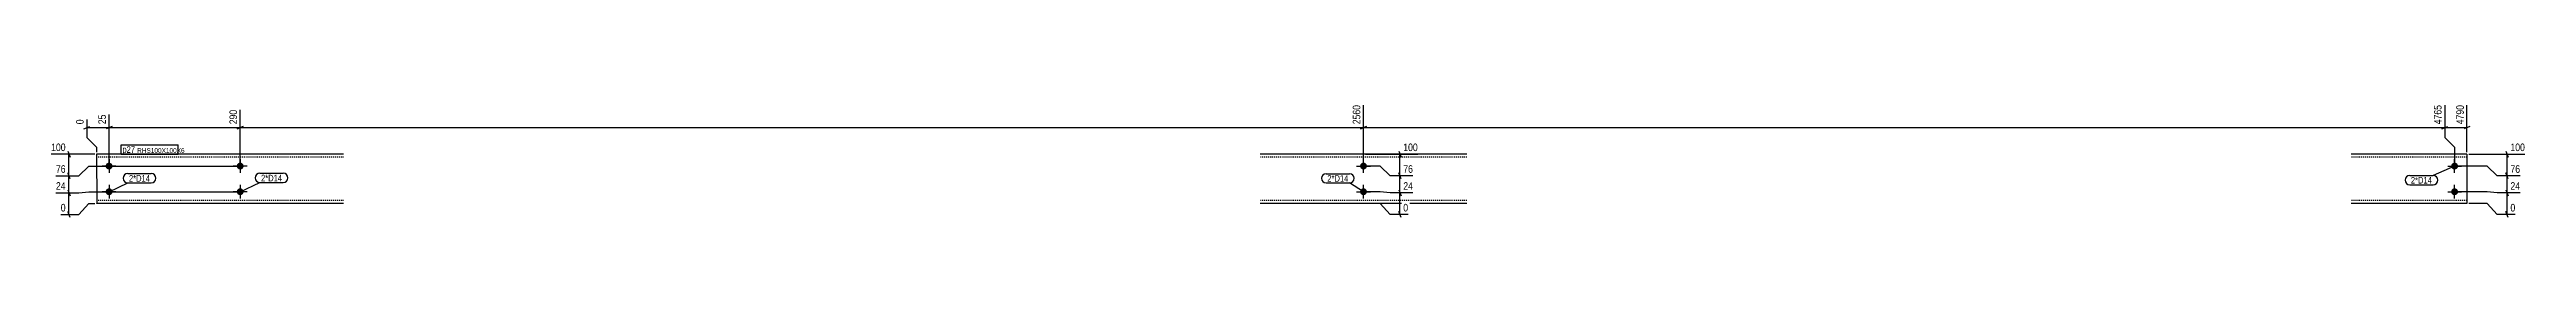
# Model space of a CAD drawing. Header units: millimetres. Extents: x 9 to 16016, y 12 to 243.
# Drawn here: x 9 to 5014, y 12 to 243 of the extents above; entities that cross this region are included whole.
import ezdxf

# ---------------------------------------------------------------- set-up
doc = ezdxf.new("R2010")
doc.units = ezdxf.units.MM
doc.linetypes.add('DXK_LINE_DOT2', pattern=[3.9198, 1.9599, -1.9599])
for name, color, linetype in [('MÅLSÆTNING', 7, 'Continuous'), ('STÅL', 7, 'Continuous'), ('TEKST', 7, 'Continuous')]:
    doc.layers.add(name, color=color, linetype=linetype)
doc.styles.add('Arial Narrow', font='ARIALN.TTF', dxfattribs={"height": 0.2})

msp = doc.modelspace()

# ---------------------------------------------------------------- hatches: boundary and pattern name
at = {"layer": 'STÅL', "linetype": 'Continuous'}
for points in [[(129.1, 109.4, -1), (129.1, 123.4, -1)], [(394.1, 109.4, -1), (394.1, 123.4, -1)], [(2664.1, 123.4, -1), (2664.1, 109.4, -1)], [(4869.1, 123.4, -1), (4869.1, 109.4, -1)], [(129.1, 57.4, -1), (129.1, 71.4, -1)], [(394.1, 57.4, -1), (394.1, 71.4, -1)], [(2664.1, 71.4, -1), (2664.1, 57.4, -1)], [(4869.1, 71.4, -1), (4869.1, 57.4, -1)]]:
    msp.add_hatch(color=3, dxfattribs=at).paths.add_polyline_path(points)

# ---------------------------------------------------------------- linework, layer by layer
at = {"layer": 'MÅLSÆTNING', "color": 7, "linetype": 'Continuous'}
for p, q in [((84, 211), (84, 174.4)), ((129.1, 120.4), (129.1, 220.7)), ((394.1, 120.4), (394.1, 230.5)), ((394.1, 120.4), (394.1, 230.5)), ((2664.1, 120.4), (2664.1, 240.2)), ((2664.1, 120.4), (2664.1, 240.2)), ((4849.1, 240.2), (4849.1, 174.4)), ((4894.1, 144.4), (4894.1, 240.2)), ((78, 192), (90.1, 196.8)), ((84, 194.4), (129.1, 194.4)), ((84, 174.4), (104, 154.4)), ((104, 154.4), (104, 144.4)), ((135.1, 196.8), (123.1, 192)), ((400.1, 196.8), (388.1, 192)), ((388.1, 192), (400.1, 196.8)), ((394.1, 194.4), (2664.1, 194.4)), ((2670.1, 196.8), (2658.1, 192)), ((2658.1, 192), (2670.1, 196.8)), ((4843.1, 192), (4855.1, 196.8)), ((4849.1, 194.4), (4894.1, 194.4)), ((4849.1, 174.4), (4869.1, 154.4)), ((4869.1, 154.4), (4869.1, 120.4)), ((4869.1, 154.4), (4869.1, 120.4)), ((4900.1, 196.8), (4888.1, 192)), ((100, 140.4), (12, 140.4)), ((45.6, 146.4), (50.5, 134.4)), ((50.5, 90.4), (45.6, 102.4)), ((50.5, 90.4), (45.6, 102.4)), ((48, 96.4), (48, 140.4)), ((68, 96.4), (88, 116.4)), ((68, 96.4), (88, 116.4)), ((88, 116.4), (390.1, 116.4)), ((88, 116.4), (390.1, 116.4)), ((2697.7, 116.4), (2668.1, 116.4)), ((2697.7, 116.4), (2668.1, 116.4)), ((2717.7, 96.4), (2697.7, 116.4)), ((2740.1, 90.4), (2735.3, 102.4)), ((4935.1, 116.4), (4873.1, 116.4)), ((4935.1, 116.4), (4873.1, 116.4)), ((4898.1, 140.4), (5011.1, 140.4)), ((4955.1, 96.4), (4935.1, 116.4)), ((4955.1, 96.4), (4935.1, 116.4)), ((4972.7, 146.4), (4977.5, 134.4)), ((4977.5, 90.4), (4972.7, 102.4)), ((4977.5, 90.4), (4972.7, 102.4)), ((4975.1, 96.4), (4975.1, 140.4)), ((21.7, 96.4), (68, 96.4)), ((21.7, 96.4), (68, 96.4)), ((21.7, 62), (68, 62)), ((21.7, 62), (68, 62)), ((45.6, 68), (50.5, 56)), ((45.6, 68), (50.5, 56)), ((48, 62), (48, 96.4)), ((48, 18), (48, 62)), ((68, 62), (88, 64.4)), ((68, 62), (88, 64.4)), ((88, 64.4), (390.1, 64.4)), ((88, 64.4), (390.1, 64.4)), ((2697.7, 64.4), (2668.1, 64.4)), ((2697.7, 64.4), (2668.1, 64.4)), ((2717.7, 62), (2697.7, 64.4)), ((2717.7, 62), (2697.7, 64.4)), ((2764, 96.4), (2717.7, 96.4)), ((2764, 62), (2717.7, 62)), ((2764, 62), (2717.7, 62)), ((2735.3, 68), (2740.1, 56)), ((2735.3, 68), (2740.1, 56)), ((2737.7, 62), (2737.7, 96.4)), ((2737.7, 18), (2737.7, 62)), ((4935.1, 64.4), (4873.1, 64.4)), ((4935.1, 64.4), (4873.1, 64.4)), ((4955.1, 62), (4935.1, 64.4)), ((4955.1, 62), (4935.1, 64.4)), ((5001.4, 96.4), (4955.1, 96.4)), ((5001.4, 96.4), (4955.1, 96.4)), ((5001.4, 62), (4955.1, 62)), ((5001.4, 62), (4955.1, 62)), ((4972.7, 68), (4977.5, 56)), ((4972.7, 68), (4977.5, 56)), ((4975.1, 62), (4975.1, 96.4)), ((4975.1, 18), (4975.1, 62)), ((31.5, 18), (68, 18)), ((50.5, 12), (45.6, 24)), ((68, 18), (88, 40.4)), ((88, 40.4), (100.1, 40.4)), ((2697.7, 40.4), (2668.1, 40.4)), ((2717.7, 18), (2697.7, 40.4)), ((2754.3, 18), (2717.7, 18)), ((2740.1, 12), (2735.3, 24)), ((4935.1, 40.4), (4898.1, 40.4)), ((4955.1, 18), (4935.1, 40.4)), ((4991.6, 18), (4955.1, 18)), ((4977.5, 12), (4972.7, 24))]:
    msp.add_line(p, q, dxfattribs=at)
at = {"layer": 'STÅL', "color": 2, "linetype": 'Continuous'}
for p, q in [((603.1, 140.4), (104, 140.4)), ((104, 140.4), (104.1, 41.3)), ((2873.1, 140.4), (2455.1, 140.4)), ((4894.1, 140.4), (4660.1, 140.4)), ((4894.1, 140.4), (4894.1, 139.5)), ((4894.1, 139.5), (4894.1, 136.9)), ((4894.1, 136.9), (4894.1, 40.4)), ((104.1, 40.4), (104.1, 41.3)), ((603.1, 40.4), (104.1, 40.4)), ((2873.1, 40.4), (2455.1, 40.4)), ((4894.1, 40.4), (4660.1, 40.4))]:
    msp.add_line(p, q, dxfattribs=at)
at = {"layer": 'STÅL', "color": 7, "linetype": 'DXK_LINE_DOT2'}
for p, q in [((603.1, 134.4), (104.1, 134.4)), ((2873.1, 134.4), (2455.1, 134.4)), ((4894.1, 134.4), (4660.1, 134.4)), ((104.1, 46.4), (104.1, 46.9)), ((603.1, 46.4), (104.1, 46.4)), ((2873.1, 46.4), (2455.1, 46.4)), ((4894.1, 46.4), (4660.1, 46.4)), ((4894.1, 46.4), (4894.1, 46.9))]:
    msp.add_line(p, q, dxfattribs=at)
at = {"layer": 'STÅL', "color": 3, "linetype": 'Continuous'}
for p, q in [((143.1, 116.4), (115.1, 116.4)), ((129.1, 130.4), (129.1, 102.4)), ((408.1, 116.4), (380.1, 116.4)), ((394.1, 130.4), (394.1, 102.4)), ((2650.1, 116.4), (2678.1, 116.4)), ((2664.1, 102.4), (2664.1, 130.4)), ((4855.1, 116.4), (4883.1, 116.4)), ((4869.1, 102.4), (4869.1, 130.4)), ((143.1, 64.4), (115.1, 64.4)), ((129.1, 78.4), (129.1, 50.4)), ((408.1, 64.4), (380.1, 64.4)), ((394.1, 78.4), (394.1, 50.4)), ((2650.1, 64.4), (2678.1, 64.4)), ((2664.1, 50.4), (2664.1, 78.4)), ((4855.1, 64.4), (4883.1, 64.4)), ((4869.1, 50.4), (4869.1, 78.4))]:
    msp.add_line(p, q, dxfattribs=at)

# ---------------------------------------------------------------- wipeouts: each hides what was drawn before it
at = {"color": 0}
for points in [[(478.8, 85.4), (478.8, 99.4), (436.2, 99.4), (436.2, 85.4)], [(4823.3, 81), (4823.3, 95), (4780.7, 95), (4780.7, 81)]]:
    msp.add_wipeout(points, dxfattribs=at).dxf.layer = 'TEKST'

# ---------------------------------------------------------------- next in the draw order: wipeouts: each hides what was drawn before it
at = {"color": 0, "linetype": 'Continuous'}
for points in [[(125.9, 223.9), (103.5, 223.9), (103.5, 198), (125.9, 198)], [(4890.9, 243.4), (4868.5, 243.4), (4868.5, 198), (4890.9, 198)], [(44.5, 143.6), (44.5, 166), (8.8, 166), (8.8, 143.6)], [(5014.3, 143.6), (5014.3, 166), (4978.7, 166), (4978.7, 143.6)], [(2767.2, 99.6), (2767.2, 122), (2741.3, 122), (2741.3, 99.6)]]:
    msp.add_wipeout(points, dxfattribs=at).dxf.layer = 'MÅLSÆTNING'
at = {"color": 0}
for points in [[(181.6, 143.2), (181.6, 157.2), (156, 157.2), (156, 143.2)], [(211.9, 84.8), (211.9, 98.8), (169.3, 98.8), (169.3, 84.8)], [(478.8, 85.4), (478.8, 99.4), (436.2, 99.4), (436.2, 85.4)], [(2633.7, 84.6), (2633.7, 98.6), (2591, 98.6), (2591, 84.6)], [(4823.3, 81), (4823.3, 95), (4780.7, 95), (4780.7, 81)]]:
    msp.add_wipeout(points, dxfattribs=at).dxf.layer = 'TEKST'

# ---------------------------------------------------------------- next in the draw order: linework, layer by layer
at = {"layer": 'MÅLSÆTNING', "color": 7, "linetype": 'Continuous'}
for p, q in [((129.1, 120.4), (129.1, 220.7)), ((4849.1, 240.2), (4849.1, 174.4)), ((135.1, 196.8), (123.1, 192)), ((129.1, 194.4), (394.1, 194.4)), ((2664.1, 194.4), (4849.1, 194.4)), ((4843.1, 192), (4855.1, 196.8)), ((4849.1, 174.4), (4869.1, 154.4)), ((2668.1, 140.4), (2773.8, 140.4)), ((2735.3, 146.4), (2740.1, 134.4))]:
    msp.add_line(p, q, dxfattribs=at)
at = {"layer": 'TEKST', "color": 7, "linetype": 'Continuous'}
for p, q in [((433.8, 101.8), (481.2, 101.8)), ((4869.1, 116.4), (4825.7, 97.4)), ((394.1, 64.4), (433.8, 83)), ((433.8, 83), (481.2, 83)), ((4778.3, 97.4), (4825.7, 97.4)), ((4778.3, 78.6), (4825.7, 78.6))]:
    msp.add_line(p, q, dxfattribs=at)
for centre, start, end in [((433.8, 92.4), 90, 270), ((481.2, 92.4), 270, 90), ((4778.3, 88), 90, 270), ((4825.7, 88), 270, 90)]:
    msp.add_arc(centre, 9.4, start, end, dxfattribs=at)

# ---------------------------------------------------------------- next in the draw order: texts
at = {"layer": 'MÅLSÆTNING', "color": 3, "linetype": 'Continuous', "style": 'Arial Narrow'}
for s, p in [('25', (122.7, 201.2)), ('4790', (4887.7, 201.2))]:
    msp.add_text(s, height=15.27, rotation=90.0002, dxfattribs=at).set_placement(p)
for s, p in [('100', (12, 146.8)), ('100', (4981.9, 146.8)), ('76', (2744.5, 102.8))]:
    msp.add_text(s, height=15.27, dxfattribs=at).set_placement(p)
at = {"layer": 'TEKST', "color": 3, "style": 'Arial Narrow'}
for p in [(436.2, 85.4), (4780.7, 81)]:
    msp.add_text('2*D14', height=13.36, dxfattribs=at).set_placement(p)

# ---------------------------------------------------------------- next in the draw order: wipeouts: each hides what was drawn before it
at = {"color": 0, "linetype": 'Continuous'}
msp.add_wipeout([(80.8, 214.1), (58.4, 214.1), (58.4, 198), (80.8, 198)], dxfattribs=at).dxf.layer = 'MÅLSÆTNING'
at = {"color": 0}
for points in [[(181.6, 143.2), (181.6, 157.2), (156, 157.2), (156, 143.2)], [(211.9, 84.8), (211.9, 98.8), (169.3, 98.8), (169.3, 84.8)], [(2633.7, 84.6), (2633.7, 98.6), (2591, 98.6), (2591, 84.6)]]:
    msp.add_wipeout(points, dxfattribs=at).dxf.layer = 'TEKST'

# ---------------------------------------------------------------- next in the draw order: linework, layer by layer
at = {"layer": 'TEKST', "color": 7, "linetype": 'Continuous'}
for p, q in [((153.6, 140.8), (153.6, 159.6)), ((166.9, 101.2), (214.3, 101.2)), ((2588.6, 101), (2636.1, 101)), ((129.1, 64.4), (166.9, 82.4)), ((166.9, 82.4), (214.3, 82.4)), ((2588.6, 82.2), (2636.1, 82.2)), ((2664.1, 64.4), (2636.1, 82.2))]:
    msp.add_line(p, q, dxfattribs=at)
for centre, start, end in [((166.9, 91.8), 90, 270), ((214.3, 91.8), 270, 90), ((2588.6, 91.6), 90, 270), ((2636.1, 91.6), 270, 90)]:
    msp.add_arc(centre, 9.4, start, end, dxfattribs=at)

# ---------------------------------------------------------------- next in the draw order: texts
at = {"layer": 'MÅLSÆTNING', "color": 3, "linetype": 'Continuous', "style": 'Arial Narrow'}
msp.add_text('0', height=15.3, rotation=90.0002, dxfattribs=at).set_placement((77.6, 201.2))
at = {"layer": 'TEKST', "color": 3, "style": 'Arial Narrow'}
for p in [(169.3, 84.8), (2591, 84.6)]:
    msp.add_text('2*D14', height=13.36, dxfattribs=at).set_placement(p)

# ---------------------------------------------------------------- next in the draw order: wipeouts: each hides what was drawn before it
at = {"color": 0, "linetype": 'Continuous'}
for points in [[(390.9, 233.6), (368.5, 233.6), (368.5, 198), (390.9, 198)], [(2660.9, 243.4), (2638.5, 243.4), (2638.5, 198), (2660.9, 198)], [(4845.9, 243.4), (4823.5, 243.4), (4823.5, 198), (4845.9, 198)], [(44.5, 99.6), (44.5, 122), (18.6, 122), (18.6, 99.6)], [(5004.6, 99.6), (5004.6, 122), (4978.7, 122), (4978.7, 99.6)], [(2767.2, 65.2), (2767.2, 87.6), (2741.3, 87.6), (2741.3, 65.2)]]:
    msp.add_wipeout(points, dxfattribs=at).dxf.layer = 'MÅLSÆTNING'
at = {"color": 0}
msp.add_wipeout([(266.2, 143.2), (266.2, 153.2), (185.8, 153.2), (185.8, 143.2)], dxfattribs=at).dxf.layer = 'TEKST'

# ---------------------------------------------------------------- next in the draw order: linework, layer by layer
at = {"layer": 'MÅLSÆTNING', "color": 7, "linetype": 'Continuous'}
for p, q in [((2717.7, 96.4), (2697.7, 116.4)), ((2740.1, 90.4), (2735.3, 102.4)), ((2737.7, 96.4), (2737.7, 140.4)), ((2764, 96.4), (2717.7, 96.4))]:
    msp.add_line(p, q, dxfattribs=at)

# ---------------------------------------------------------------- next in the draw order: texts
at = {"layer": 'MÅLSÆTNING', "color": 3, "linetype": 'Continuous', "style": 'Arial Narrow'}
for s, p in [('290', (387.7, 201.2)), ('2560', (2657.7, 201.2)), ('4765', (4842.7, 201.2))]:
    msp.add_text(s, height=15.27, rotation=90.0002, dxfattribs=at).set_placement(p)
for p in [(21.7, 102.8), (4981.9, 102.8)]:
    msp.add_text('76', height=15.27, dxfattribs=at).set_placement(p)

# ---------------------------------------------------------------- next in the draw order: wipeouts: each hides what was drawn before it
at = {"color": 0, "linetype": 'Continuous'}
msp.add_wipeout([(2757.5, 21.2), (2757.5, 43.6), (2741.3, 43.6), (2741.3, 21.2)], dxfattribs=at).dxf.layer = 'MÅLSÆTNING'
at = {"color": 0}
msp.add_wipeout([(266.2, 143.2), (266.2, 153.2), (185.8, 153.2), (185.8, 143.2)], dxfattribs=at).dxf.layer = 'TEKST'

# ---------------------------------------------------------------- next in the draw order: linework, layer by layer
at = {"layer": 'TEKST', "color": 7, "linetype": 'Continuous'}
for p, q in [((153.6, 159.6), (268.6, 159.6)), ((268.6, 140.8), (268.6, 159.6)), ((153.6, 140.8), (268.6, 140.8))]:
    msp.add_line(p, q, dxfattribs=at)

# ---------------------------------------------------------------- next in the draw order: texts
at = {"layer": 'MÅLSÆTNING', "color": 3, "linetype": 'Continuous', "style": 'Arial Narrow'}
for s, height, p in [('24', 15.27, (2744.5, 68.4)), ('0', 15.3, (2744.5, 24.4))]:
    msp.add_text(s, height=height, dxfattribs=at).set_placement(p)
at = {"layer": 'TEKST', "color": 3, "style": 'Arial Narrow'}
for s, height, p in [('p27', 13.36, (156, 143.2)), ('RHS100X100X6', 9.544, (185.8, 143.2))]:
    msp.add_text(s, height=height, dxfattribs=at).set_placement(p)

# ---------------------------------------------------------------- next in the draw order: wipeouts: each hides what was drawn before it
at = {"color": 0, "linetype": 'Continuous'}
for points in [[(2777, 143.6), (2777, 166), (2741.3, 166), (2741.3, 143.6)], [(44.5, 65.2), (44.5, 87.6), (18.6, 87.6), (18.6, 65.2)], [(5004.6, 65.2), (5004.6, 87.6), (4978.7, 87.6), (4978.7, 65.2)]]:
    msp.add_wipeout(points, dxfattribs=at).dxf.layer = 'MÅLSÆTNING'

# ---------------------------------------------------------------- next in the draw order: texts
at = {"layer": 'MÅLSÆTNING', "color": 3, "linetype": 'Continuous', "style": 'Arial Narrow'}
msp.add_text('100', height=15.27, dxfattribs=at).set_placement((2744.5, 146.8))

# ---------------------------------------------------------------- next in the draw order: wipeouts: each hides what was drawn before it
at = {"color": 0, "linetype": 'Continuous'}
for points in [[(44.5, 21.2), (44.5, 43.6), (28.3, 43.6), (28.3, 21.2)], [(4994.8, 21.2), (4994.8, 43.6), (4978.7, 43.6), (4978.7, 21.2)]]:
    msp.add_wipeout(points, dxfattribs=at).dxf.layer = 'MÅLSÆTNING'

# ---------------------------------------------------------------- next in the draw order: texts
at = {"layer": 'MÅLSÆTNING', "color": 3, "linetype": 'Continuous', "style": 'Arial Narrow'}
for s, height, p in [('24', 15.27, (21.7, 68.4)), ('24', 15.27, (4981.9, 68.4)), ('0', 15.3, (31.5, 24.4)), ('0', 15.3, (4981.9, 24.4))]:
    msp.add_text(s, height=height, dxfattribs=at).set_placement(p)

doc.saveas('drawing.dxf')
